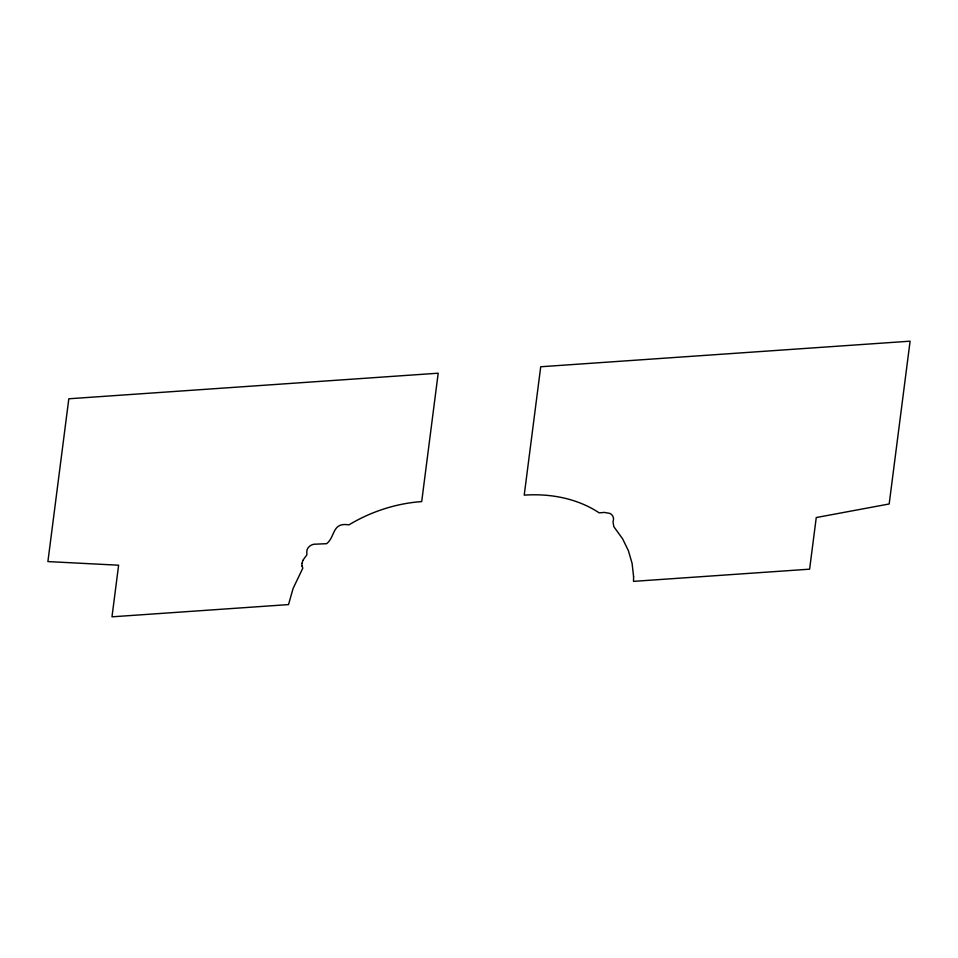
<?xml version="1.0" encoding="UTF-8"?>
<svg xmlns="http://www.w3.org/2000/svg" width="958" height="958" viewBox="0 0 958 958"><rect width="100%" height="100%" fill="white"/><g stroke="black" fill="none" stroke-linecap="round" stroke-linejoin="round"><path stroke-width="1.44" d="M302.153 563.16L302.453 561.843A13.795 10.61 -23.2 0 1 302.884 560.454M302.153 566.142L302.8 568.178L293.088 588.475L288.514 604.594L111.99 616.82L118.612 565.208L47.9 561.58L68.82 398.779L438.201 373.201L421.7 501.597A128.767 99.069 -23.2 0 0 348.892 524.888C331.839 521.99 335.516 536.779 326.606 543.689L313.709 544.252A7.628 5.868 -23.2 0 0 306.823 551.389L306.835 554.933L303.351 559.628A4.562 3.509 -23.2 0 0 302.896 560.454M302.045 566.166A11.173 8.598 -23.2 0 1 302.093 563.16M633.597 576.692L633.513 581.362L809.618 569.172L816.252 517.548L889.18 503.98L910.1 341.18L540.719 366.758L524.218 495.142A128.767 99.069 -23.2 0 1 599.181 512.865L604.39 512.422L610.114 513.464A10.37 7.975 -23.2 0 1 613.012 521.859L613.815 526.649L622.676 538.947L628.412 550.73L632.088 563.352L633.597 576.692"/></g></svg>
